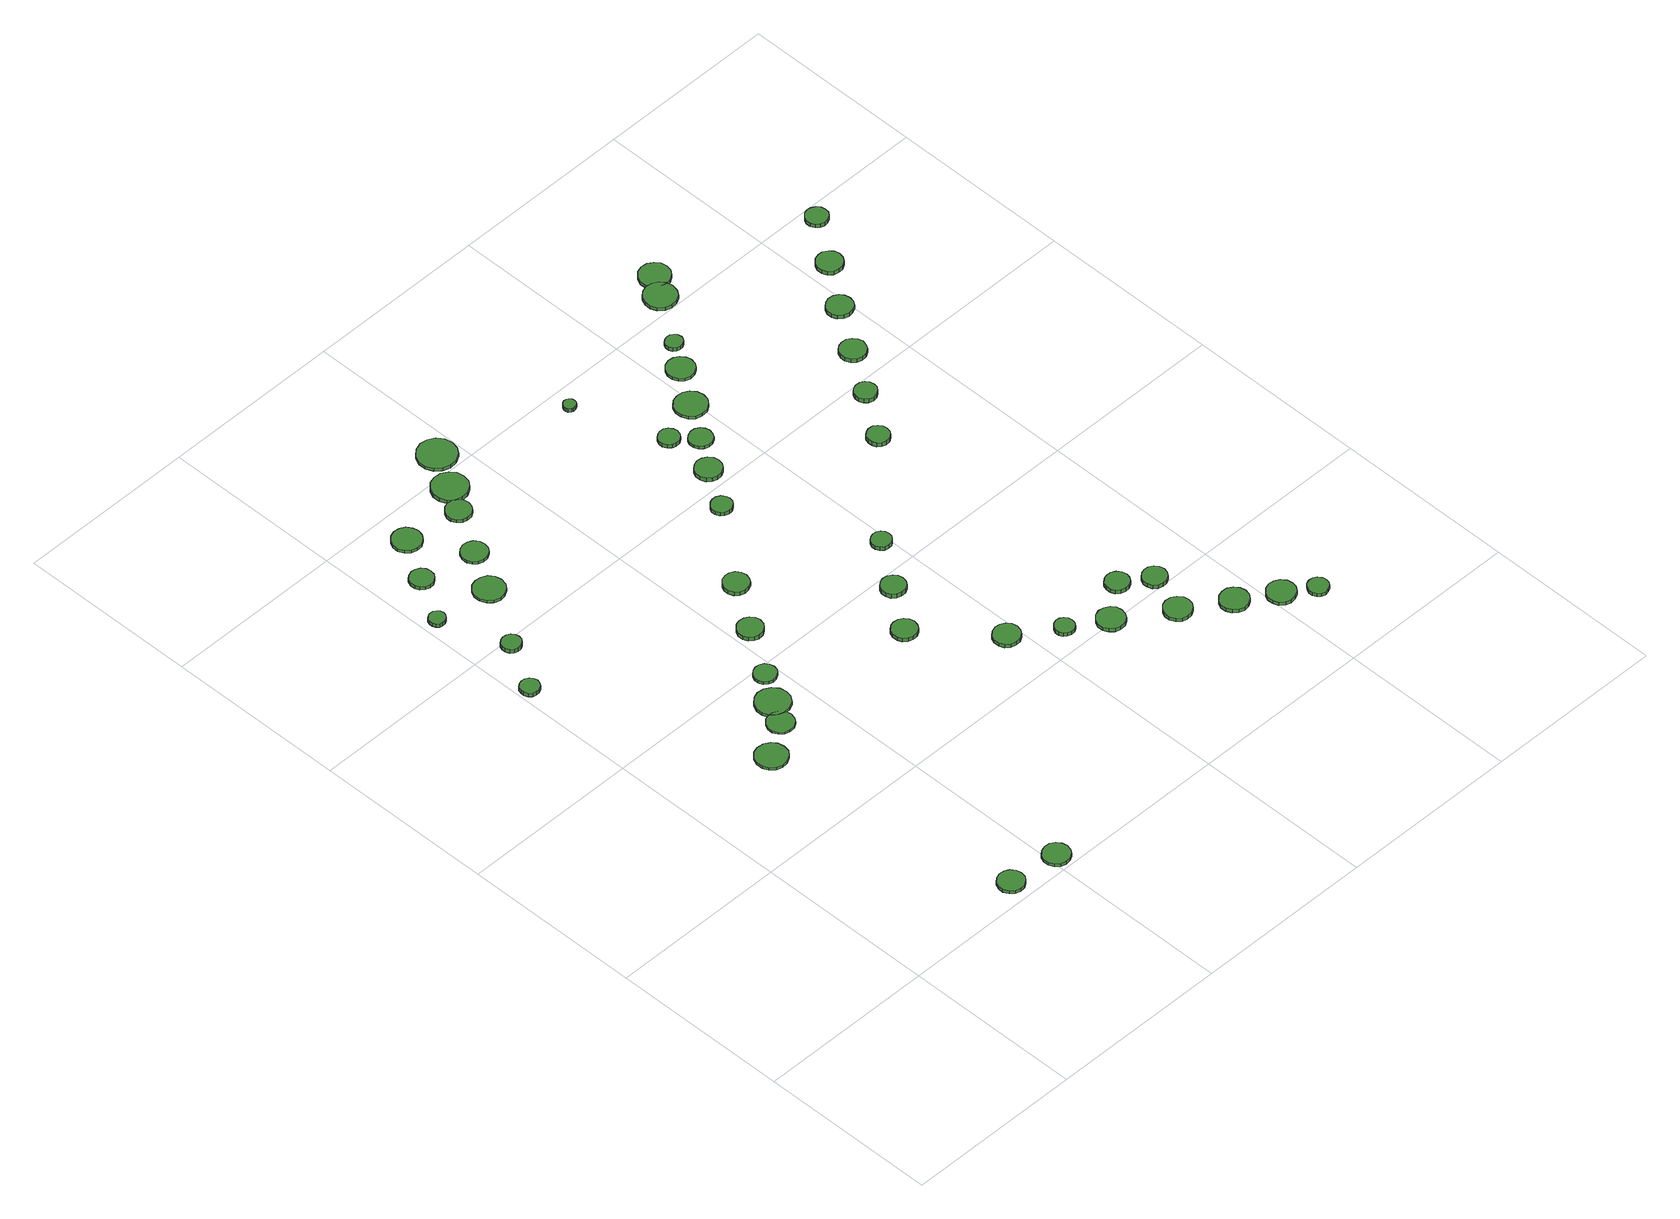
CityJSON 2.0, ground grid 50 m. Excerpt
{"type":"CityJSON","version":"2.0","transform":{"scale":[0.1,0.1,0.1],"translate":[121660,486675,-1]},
"CityObjects":{
"tree1":{"type":"SolitaryVegetationObject","attributes":{"function":"something"},"geometry":[{"type":"MultiSurface","lod":"1","boundaries":[[[0,1,2,3,4,5,6,7,8,9,10,11,12,13,14]],[[15,16,17,18,19,20,21,22,23,24,25,26,27,28,29]],[[0,29,28,1]],[[1,28,27,2]],[[2,27,26,3]],[[3,26,25,4]],[[4,25,24,5]],[[5,24,23,6]],[[6,23,22,7]],[[7,22,21,8]],[[8,21,20,9]],[[9,20,19,10]],[[10,19,18,11]],[[11,18,17,12]],[[12,17,16,13]],[[13,16,15,14]],[[14,15,29,0]]]}]},
"tree2":{"type":"SolitaryVegetationObject","attributes":{"function":"something"},"geometry":[{"type":"MultiSurface","lod":"1","boundaries":[[[30,31,32,33,34,35,36,37,38,39,40,41,42,43,44]],[[45,46,47,48,49,50,51,52,53,54,55,56,57,58,59]],[[30,59,58,31]],[[31,58,57,32]],[[32,57,56,33]],[[33,56,55,34]],[[34,55,54,35]],[[35,54,53,36]],[[36,53,52,37]],[[37,52,51,38]],[[38,51,50,39]],[[39,50,49,40]],[[40,49,48,41]],[[41,48,47,42]],[[42,47,46,43]],[[43,46,45,44]],[[44,45,59,30]]]}]},
"tree3":{"type":"SolitaryVegetationObject","attributes":{"function":"something"},"geometry":[{"type":"MultiSurface","lod":"1","boundaries":[[[60,61,62,63,64,65,66,67,68,69,70,71,72,73,74]],[[75,76,77,78,79,80,81,82,83,84,85,86,87,88,89]],[[60,89,88,61]],[[61,88,87,62]],[[62,87,86,63]],[[63,86,85,64]],[[64,85,84,65]],[[65,84,83,66]],[[66,83,82,67]],[[67,82,81,68]],[[68,81,80,69]],[[69,80,79,70]],[[70,79,78,71]],[[71,78,77,72]],[[72,77,76,73]],[[73,76,75,74]],[[74,75,89,60]]]}]},
"tree4":{"type":"SolitaryVegetationObject","attributes":{"function":"something"},"geometry":[{"type":"MultiSurface","lod":"1","boundaries":[[[90,91,92,93,94,95,96,97,98,99,100,101,102,103,104]],[[105,106,107,108,109,110,111,112,113,114,115,116,117,118,119]],[[90,119,118,91]],[[91,118,117,92]],[[92,117,116,93]],[[93,116,115,94]],[[94,115,114,95]],[[95,114,113,96]],[[96,113,112,97]],[[97,112,111,98]],[[98,111,110,99]],[[99,110,109,100]],[[100,109,108,101]],[[101,108,107,102]],[[102,107,106,103]],[[103,106,105,104]],[[104,105,119,90]]]}]},
"tree5":{"type":"SolitaryVegetationObject","attributes":{"function":"something"},"geometry":[{"type":"MultiSurface","lod":"1","boundaries":[[[120,121,122,123,124,125,126,127,128,129,130,131,132,133,134]],[[135,136,137,138,139,140,141,142,143,144,145,146,147,148,149]],[[120,149,148,121]],[[121,148,147,122]],[[122,147,146,123]],[[123,146,145,124]],[[124,145,144,125]],[[125,144,143,126]],[[126,143,142,127]],[[127,142,141,128]],[[128,141,140,129]],[[129,140,139,130]],[[130,139,138,131]],[[131,138,137,132]],[[132,137,136,133]],[[133,136,135,134]],[[134,135,149,120]]]}]},
"tree6":{"type":"SolitaryVegetationObject","attributes":{"function":"something"},"geometry":[{"type":"MultiSurface","lod":"1","boundaries":[[[150,151,152,153,154,155,156,157,158,159,160,161,162,163,164]],[[165,166,167,168,169,170,171,172,173,174,175,176,177,178,179]],[[150,179,178,151]],[[151,178,177,152]],[[152,177,176,153]],[[153,176,175,154]],[[154,175,174,155]],[[155,174,173,156]],[[156,173,172,157]],[[157,172,171,158]],[[158,171,170,159]],[[159,170,169,160]],[[160,169,168,161]],[[161,168,167,162]],[[162,167,166,163]],[[163,166,165,164]],[[164,165,179,150]]]}]},
"tree7":{"type":"SolitaryVegetationObject","attributes":{"function":"something"},"geometry":[{"type":"MultiSurface","lod":"1","boundaries":[[[180,181,182,183,184,185,186,187,188,189,190,191,192,193,194]],[[195,196,197,198,199,200,201,202,203,204,205,206,207,208,209]],[[180,209,208,181]],[[181,208,207,182]],[[182,207,206,183]],[[183,206,205,184]],[[184,205,204,185]],[[185,204,203,186]],[[186,203,202,187]],[[187,202,201,188]],[[188,201,200,189]],[[189,200,199,190]],[[190,199,198,191]],[[191,198,197,192]],[[192,197,196,193]],[[193,196,195,194]],[[194,195,209,180]]]}]},
"tree8":{"type":"SolitaryVegetationObject","attributes":{"function":"something"},"geometry":[{"type":"MultiSurface","lod":"1","boundaries":[[[210,211,212,213,214,215,216,217,218,219,220,221,222,223,224]],[[225,226,227,228,229,230,231,232,233,234,235,236,237,238,239]],[[210,239,238,211]],[[211,238,237,212]],[[212,237,236,213]],[[213,236,235,214]],[[214,235,234,215]],[[215,234,233,216]],[[216,233,232,217]],[[217,232,231,218]],[[218,231,230,219]],[[219,230,229,220]],[[220,229,228,221]],[[221,228,227,222]],[[222,227,226,223]],[[223,226,225,224]],[[224,225,239,210]]]}]},
"tree9":{"type":"SolitaryVegetationObject","attributes":{"function":"something"},"geometry":[{"type":"MultiSurface","lod":"1","boundaries":[[[240,241,242,243,244,245,246,247,248,249,250,251,252,253,254]],[[255,256,257,258,259,260,261,262,263,264,265,266,267,268,269]],[[240,269,268,241]],[[241,268,267,242]],[[242,267,266,243]],[[243,266,265,244]],[[244,265,264,245]],[[245,264,263,246]],[[246,263,262,247]],[[247,262,261,248]],[[248,261,260,249]],[[249,260,259,250]],[[250,259,258,251]],[[251,258,257,252]],[[252,257,256,253]],[[253,256,255,254]],[[254,255,269,240]]]}]},
"tree10":{"type":"SolitaryVegetationObject","attributes":{"function":"something"},"geometry":[{"type":"MultiSurface","lod":"1","boundaries":[[[270,271,272,273,274,275,276,277,278,279,280,281,282,283,284]],[[285,286,287,288,289,290,291,292,293,294,295,296,297,298,299]],[[270,299,298,271]],[[271,298,297,272]],[[272,297,296,273]],[[273,296,295,274]],[[274,295,294,275]],[[275,294,293,276]],[[276,293,292,277]],[[277,292,291,278]],[[278,291,290,279]],[[279,290,289,280]],[[280,289,288,281]],[[281,288,287,282]],[[282,287,286,283]],[[283,286,285,284]],[[284,285,299,270]]]}]},
"tree11":{"type":"SolitaryVegetationObject","attributes":{"function":"something"},"geometry":[{"type":"MultiSurface","lod":"1","boundaries":[[[300,301,302,303,304,305,306,307,308,309,310,311,312,313,314]],[[315,316,317,318,319,320,321,322,323,324,325,326,327,328,329]],[[300,329,328,301]],[[301,328,327,302]],[[302,327,326,303]],[[303,326,325,304]],[[304,325,324,305]],[[305,324,323,306]],[[306,323,322,307]],[[307,322,321,308]],[[308,321,320,309]],[[309,320,319,310]],[[310,319,318,311]],[[311,318,317,312]],[[312,317,316,313]],[[313,316,315,314]],[[314,315,329,300]]]}]},
"tree12":{"type":"SolitaryVegetationObject","attributes":{"function":"something"},"geometry":[{"type":"MultiSurface","lod":"1","boundaries":[[[330,331,332,333,334,335,336,337,338,339,340,341,342,343,344]],[[345,346,347,348,349,350,351,352,353,354,355,356,357,358,359]],[[330,359,358,331]],[[331,358,357,332]],[[332,357,356,333]],[[333,356,355,334]],[[334,355,354,335]],[[335,354,353,336]],[[336,353,352,337]],[[337,352,351,338]],[[338,351,350,339]],[[339,350,349,340]],[[340,349,348,341]],[[341,348,347,342]],[[342,347,346,343]],[[343,346,345,344]],[[344,345,359,330]]]}]},
"tree13":{"type":"SolitaryVegetationObject","attributes":{"function":"something"},"geometry":[{"type":"MultiSurface","lod":"1","boundaries":[[[360,361,362,363,364,365,366,367,368,369,370,371,372,373,374]],[[375,376,377,378,379,380,381,382,383,384,385,386,387,388,389]],[[360,389,388,361]],[[361,388,387,362]],[[362,387,386,363]],[[363,386,385,364]],[[364,385,384,365]],[[365,384,383,366]],[[366,383,382,367]],[[367,382,381,368]],[[368,381,380,369]],[[369,380,379,370]],[[370,379,378,371]],[[371,378,377,372]],[[372,377,376,373]],[[373,376,375,374]],[[374,375,389,360]]]}]},
"tree14":{"type":"SolitaryVegetationObject","attributes":{"function":"something"},"geometry":[{"type":"MultiSurface","lod":"1","boundaries":[[[390,391,392,393,394,395,396,397,398,399,400,401,402,403,404]],[[405,406,407,408,409,410,411,412,413,414,415,416,417,418,419]],[[390,419,418,391]],[[391,418,417,392]],[[392,417,416,393]],[[393,416,415,394]],[[394,415,414,395]],[[395,414,413,396]],[[396,413,412,397]],[[397,412,411,398]],[[398,411,410,399]],[[399,410,409,400]],[[400,409,408,401]],[[401,408,407,402]],[[402,407,406,403]],[[403,406,405,404]],[[404,405,419,390]]]}]},
"tree15":{"type":"SolitaryVegetationObject","attributes":{"function":"something"},"geometry":[{"type":"MultiSurface","lod":"1","boundaries":[[[420,421,422,423,424,425,426,427,428,429,430,431,432,433,434]],[[435,436,437,438,439,440,441,442,443,444,445,446,447,448,449]],[[420,449,448,421]],[[421,448,447,422]],[[422,447,446,423]],[[423,446,445,424]],[[424,445,444,425]],[[425,444,443,426]],[[426,443,442,427]],[[427,442,441,428]],[[428,441,440,429]],[[429,440,439,430]],[[430,439,438,431]],[[431,438,437,432]],[[432,437,436,433]],[[433,436,435,434]],[[434,435,449,420]]]}]},
"tree16":{"type":"SolitaryVegetationObject","attributes":{"function":"something"},"geometry":[{"type":"MultiSurface","lod":"1","boundaries":[[[450,451,452,453,454,455,456,457,458,459,460,461,462,463,464]],[[465,466,467,468,469,470,471,472,473,474,475,476,477,478,479]],[[450,479,478,451]],[[451,478,477,452]],[[452,477,476,453]],[[453,476,475,454]],[[454,475,474,455]],[[455,474,473,456]],[[456,473,472,457]],[[457,472,471,458]],[[458,471,470,459]],[[459,470,469,460]],[[460,469,468,461]],[[461,468,467,462]],[[462,467,466,463]],[[463,466,465,464]],[[464,465,479,450]]]}]},
"tree17":{"type":"SolitaryVegetationObject","attributes":{"function":"something"},"geometry":[{"type":"MultiSurface","lod":"1","boundaries":[[[480,481,482,483,484,485,486,487,488,489,490,491,492,493,494]],[[495,496,497,498,499,500,501,502,503,504,505,506,507,508,509]],[[480,509,508,481]],[[481,508,507,482]],[[482,507,506,483]],[[483,506,505,484]],[[484,505,504,485]],[[485,504,503,486]],[[486,503,502,487]],[[487,502,501,488]],[[488,501,500,489]],[[489,500,499,490]],[[490,499,498,491]],[[491,498,497,492]],[[492,497,496,493]],[[493,496,495,494]],[[494,495,509,480]]]}]},
"tree18":{"type":"SolitaryVegetationObject","attributes":{"function":"something"},"geometry":[{"type":"MultiSurface","lod":"1","boundaries":[[[510,511,512,513,514,515,516,517,518,519,520,521,522,523,524]],[[525,526,527,528,529,530,531,532,533,534,535,536,537,538,539]],[[510,539,538,511]],[[511,538,537,512]],[[512,537,536,513]],[[513,536,535,514]],[[514,535,534,515]],[[515,534,533,516]],[[516,533,532,517]],[[517,532,531,518]],[[518,531,530,519]],[[519,530,529,520]],[[520,529,528,521]],[[521,528,527,522]],[[522,527,526,523]],[[523,526,525,524]],[[524,525,539,510]]]}]},
"tree19":{"type":"SolitaryVegetationObject","attributes":{"function":"something"},"geometry":[{"type":"MultiSurface","lod":"1","boundaries":[[[540,541,542,543,544,545,546,547,548,549,550,551,552,553,554]],[[555,556,557,558,559,560,561,562,563,564,565,566,567,568,569]],[[540,569,568,541]],[[541,568,567,542]],[[542,567,566,543]],[[543,566,565,544]],[[544,565,564,545]],[[545,564,563,546]],[[546,563,562,547]],[[547,562,561,548]],[[548,561,560,549]],[[549,560,559,550]],[[550,559,558,551]],[[551,558,557,552]],[[552,557,556,553]],[[553,556,555,554]],[[554,555,569,540]]]}]},
"tree20":{"type":"SolitaryVegetationObject","attributes":{"function":"something"},"geometry":[{"type":"MultiSurface","lod":"1","boundaries":[[[570,571,572,573,574,575,576,577,578,579,580,581,582,583,584]],[[585,586,587,588,589,590,591,592,593,594,595,596,597,598,599]],[[570,599,598,571]],[[571,598,597,572]],[[572,597,596,573]],[[573,596,595,574]],[[574,595,594,575]],[[575,594,593,576]],[[576,593,592,577]],[[577,592,591,578]],[[578,591,590,579]],[[579,590,589,580]],[[580,589,588,581]],[[581,588,587,582]],[[582,587,586,583]],[[583,586,585,584]],[[584,585,599,570]]]}]},
"tree21":{"type":"SolitaryVegetationObject","attributes":{"function":"something"},"geometry":[{"type":"MultiSurface","lod":"1","boundaries":[[[600,601,602,603,604,605,606,607,608,609,610,611,612,613,614]],[[615,616,617,618,619,620,621,622,623,624,625,626,627,628,629]],[[600,629,628,601]],[[601,628,627,602]],[[602,627,626,603]],[[603,626,625,604]],[[604,625,624,605]],[[605,624,623,606]],[[606,623,622,607]],[[607,622,621,608]],[[608,621,620,609]],[[609,620,619,610]],[[610,619,618,611]],[[611,618,617,612]],[[612,617,616,613]],[[613,616,615,614]],[[614,615,629,600]]]}]},
"tree22":{"type":"SolitaryVegetationObject","attributes":{"function":"something"},"geometry":[{"type":"MultiSurface","lod":"1","boundaries":[[[630,631,632,633,634,635,636,637,638,639,640,641,642,643,644]],[[645,646,647,648,649,650,651,652,653,654,655,656,657,658,659]],[[630,659,658,631]],[[631,658,657,632]],[[632,657,656,633]],[[633,656,655,634]],[[634,655,654,635]],[[635,654,653,636]],[[636,653,652,637]],[[637,652,651,638]],[[638,651,650,639]],[[639,650,649,640]],[[640,649,648,641]],[[641,648,647,642]],[[642,647,646,643]],[[643,646,645,644]],[[644,645,659,630]]]}]},
"tree23":{"type":"SolitaryVegetationObject","attributes":{"function":"something"},"geometry":[{"type":"MultiSurface","lod":"1","boundaries":[[[660,661,662,663,664,665,666,667,668,669,670,671,672,673,674]],[[675,676,677,678,679,680,681,682,683,684,685,686,687,688,689]],[[660,689,688,661]],[[661,688,687,662]],[[662,687,686,663]],[[663,686,685,664]],[[664,685,684,665]],[[665,684,683,666]],[[666,683,682,667]],[[667,682,681,668]],[[668,681,680,669]],[[669,680,679,670]],[[670,679,678,671]],[[671,678,677,672]],[[672,677,676,673]],[[673,676,675,674]],[[674,675,689,660]]]}]},
"tree24":{"type":"SolitaryVegetationObject","attributes":{"function":"something"},"geometry":[{"type":"MultiSurface","lod":"1","boundaries":[[[690,691,692,693,694,695,696,697,698,699,700,701,702,703,704]],[[705,706,707,708,709,710,711,712,713,714,715,716,717,718,719]],[[690,719,718,691]],[[691,718,717,692]],[[692,717,716,693]],[[693,716,715,694]],[[694,715,714,695]],[[695,714,713,696]],[[696,713,712,697]],[[697,712,711,698]],[[698,711,710,699]],[[699,710,709,700]],[[700,709,708,701]],[[701,708,707,702]],[[702,707,706,703]],[[703,706,705,704]],[[704,705,719,690]]]}]},
"tree25":{"type":"SolitaryVegetationObject","attributes":{"function":"something"},"geometry":[{"type":"MultiSurface","lod":"1","boundaries":[[[720,721,722,723,724,725,726,727,728,729,730,731,732,733,734]],[[735,736,737,738,739,740,741,742,743,744,745,746,747,748,749]],[[720,749,748,721]],[[721,748,747,722]],[[722,747,746,723]],[[723,746,745,724]],[[724,745,744,725]],[[725,744,743,726]],[[726,743,742,727]],[[727,742,741,728]],[[728,741,740,729]],[[729,740,739,730]],[[730,739,738,731]],[[731,738,737,732]],[[732,737,736,733]],[[733,736,735,734]],[[734,735,749,720]]]}]},
"tree26":{"type":"SolitaryVegetationObject","attributes":{"function":"something"},"geometry":[{"type":"MultiSurface","lod":"1","boundaries":[[[750,751,752,753,754,755,756,757,758,759,760,761,762,763,764]],[[765,766,767,768,769,770,771,772,773,774,775,776,777,778,779]],[[750,779,778,751]],[[751,778,777,752]],[[752,777,776,753]],[[753,776,775,754]],[[754,775,774,755]],[[755,774,773,756]],[[756,773,772,757]],[[757,772,771,758]],[[758,771,770,759]],[[759,770,769,760]],[[760,769,768,761]],[[761,768,767,762]],[[762,767,766,763]],[[763,766,765,764]],[[764,765,779,750]]]}]},
"tree27":{"type":"SolitaryVegetationObject","attributes":{"function":"something"},"geometry":[{"type":"MultiSurface","lod":"1","boundaries":[[[780,781,782,783,784,785,786,787,788,789,790,791,792,793,794]],[[795,796,797,798,799,800,801,802,803,804,805,806,807,808,809]],[[780,809,808,781]],[[781,808,807,782]],[[782,807,806,783]],[[783,806,805,784]],[[784,805,804,785]],[[785,804,803,786]],[[786,803,802,787]],[[787,802,801,788]],[[788,801,800,789]],[[789,800,799,790]],[[790,799,798,791]],[[791,798,797,792]],[[792,797,796,793]],[[793,796,795,794]],[[794,795,809,780]]]}]},
"tree28":{"type":"SolitaryVegetationObject","attributes":{"function":"something"},"geometry":[{"type":"MultiSurface","lod":"1","boundaries":[[[810,811,812,813,814,815,816,817,818,819,820,821,822,823,824]],[[825,826,827,828,829,830,831,832,833,834,835,836,837,838,839]],[[810,839,838,811]],[[811,838,837,812]],[[812,837,836,813]],[[813,836,835,814]],[[814,835,834,815]],[[815,834,833,816]],[[816,833,832,817]],[[817,832,831,818]],[[818,831,830,819]],[[819,830,829,820]],[[820,829,828,821]],[[821,828,827,822]],[[822,827,826,823]],[[823,826,825,824]],[[824,825,839,810]]]}]},
"tree29":{"type":"SolitaryVegetationObject","attributes":{"function":"something"},"geometry":[{"type":"MultiSurface","lod":"1","boundaries":[[[840,841,842,843,844,845,846,847,848,849,850,851,852,853,854]],[[855,856,857,858,859,860,861,862,863,864,865,866,867,868,869]],[[840,869,868,841]],[[841,868,867,842]],[[842,867,866,843]],[[843,866,865,844]],[[844,865,864,845]],[[845,864,863,846]],[[846,863,862,847]],[[847,862,861,848]],[[848,861,860,849]],[[849,860,859,850]],[[850,859,858,851]],[[851,858,857,852]],[[852,857,856,853]],[[853,856,855,854]],[[854,855,869,840]]]}]},
"tree30":{"type":"SolitaryVegetationObject","attributes":{"function":"something"},"geometry":[{"type":"MultiSurface","lod":"1","boundaries":[[[870,871,872,873,874,875,876,877,878,879,880,881,882,883,884]],[[885,886,887,888,889,890,891,892,893,894,895,896,897,898,899]],[[870,899,898,871]],[[871,898,897,872]],[[872,897,896,873]],[[873,896,895,874]],[[874,895,894,875]],[[875,894,893,876]],[[876,893,892,877]],[[877,892,891,878]],[[878,891,890,879]],[[879,890,889,880]],[[880,889,888,881]],[[881,888,887,882]],[[882,887,886,883]],[[883,886,885,884]],[[884,885,899,870]]]}]},
"tree31":{"type":"SolitaryVegetationObject","attributes":{"function":"something"},"geometry":[{"type":"MultiSurface","lod":"1","boundaries":[[[900,901,902,903,904,905,906,907,908,909,910,911,912,913,914]],[[915,916,917,918,919,920,921,922,923,924,925,926,927,928,929]],[[900,929,928,901]],[[901,928,927,902]],[[902,927,926,903]],[[903,926,925,904]],[[904,925,924,905]],[[905,924,923,906]],[[906,923,922,907]],[[907,922,921,908]],[[908,921,920,909]],[[909,920,919,910]],[[910,919,918,911]],[[911,918,917,912]],[[912,917,916,913]],[[913,916,915,914]],[[914,915,929,900]]]}]},
"tree32":{"type":"SolitaryVegetationObject","attributes":{"function":"something"},"geometry":[{"type":"MultiSurface","lod":"1","boundaries":[[[930,931,932,933,934,935,936,937,938,939,940,941,942,943,944]],[[945,946,947,948,949,950,951,952,953,954,955,956,957,958,959]],[[930,959,958,931]],[[931,958,957,932]],[[932,957,956,933]],[[933,956,955,934]],[[934,955,954,935]],[[935,954,953,936]],[[936,953,952,937]],[[937,952,951,938]],[[938,951,950,939]],[[939,950,949,940]],[[940,949,948,941]],[[941,948,947,942]],[[942,947,946,943]],[[943,946,945,944]],[[944,945,959,930]]]}]},
"tree33":{"type":"SolitaryVegetationObject","attributes":{"function":"something"},"geometry":[{"type":"MultiSurface","lod":"1","boundaries":[[[960,961,962,963,964,965,966,967,968,969,970,971,972,973,974]],[[975,976,977,978,979,980,981,982,983,984,985,986,987,988,989]],[[960,989,988,961]],[[961,988,987,962]],[[962,987,986,963]],[[963,986,985,964]],[[964,985,984,965]],[[965,984,983,966]],[[966,983,982,967]],[[967,982,981,968]],[[968,981,980,969]],[[969,980,979,970]],[[970,979,978,971]],[[971,978,977,972]],[[972,977,976,973]],[[973,976,975,974]],[[974,975,989,960]]]}]},
"tree34":{"type":"SolitaryVegetationObject","attributes":{"function":"something"},"geometry":[{"type":"MultiSurface","lod":"1","boundaries":[[[990,991,992,993,994,995,996,997,998,999,1000,1001,1002,1003,1004]],[[1005,1006,1007,1008,1009,1010,1011,1012,1013,1014,1015,1016,1017,1018,1019]],[[990,1019,1018,991]],[[991,1018,1017,992]],[[992,1017,1016,993]],[[993,1016,1015,994]],[[994,1015,1014,995]],[[995,1014,1013,996]],[[996,1013,1012,997]],[[997,1012,1011,998]],[[998,1011,1010,999]],[[999,1010,1009,1000]],[[1000,1009,1008,1001]],[[1001,1008,1007,1002]],[[1002,1007,1006,1003]],[[1003,1006,1005,1004]],[[1004,1005,1019,990]]]}]},
"tree35":{"type":"SolitaryVegetationObject","attributes":{"function":"something"},"geometry":[{"type":"MultiSurface","lod":"1","boundaries":[[[1020,1021,1022,1023,1024,1025,1026,1027,1028,1029,1030,1031,1032,1033,1034]],[[1035,1036,1037,1038,1039,1040,1041,1042,1043,1044,1045,1046,1047,1048,1049]],[[1020,1049,1048,1021]],[[1021,1048,1047,1022]],[[1022,1047,1046,1023]],[[1023,1046,1045,1024]],[[1024,1045,1044,1025]],[[1025,1044,1043,1026]],[[1026,1043,1042,1027]],[[1027,1042,1041,1028]],[[1028,1041,1040,1029]],[[1029,1040,1039,1030]],[[1030,1039,1038,1031]],[[1031,1038,1037,1032]],[[1032,1037,1036,1033]],[[1033,1036,1035,1034]],[[1034,1035,1049,1020]]]}]},
"tree36":{"type":"SolitaryVegetationObject","attributes":{"function":"something"},"geometry":[{"type":"MultiSurface","lod":"1","boundaries":[[[1050,1051,1052,1053,1054,1055,1056,1057,1058,1059,1060,1061,1062,1063,1064]],[[1065,1066,1067,1068,1069,1070,1071,1072,1073,1074,1075,1076,1077,1078,1079]],[[1050,1079,1078,1051]],[[1051,1078,1077,1052]],[[1052,1077,1076,1053]],[[1053,1076,1075,1054]],[[1054,1075,1074,1055]],[[1055,1074,1073,1056]],[[1056,1073,1072,1057]],[[1057,1072,1071,1058]],[[1058,1071,1070,1059]],[[1059,1070,1069,1060]],[[1060,1069,1068,1061]],[[1061,1068,1067,1062]],[[1062,1067,1066,1063]],[[1063,1066,1065,1064]],[[1064,1065,1079,1050]]]}]},
"tree37":{"type":"SolitaryVegetationObject","attributes":{"function":"something"},"geometry":[{"type":"MultiSurface","lod":"1","boundaries":[[[1080,1081,1082,1083,1084,1085,1086,1087,1088,1089,1090,1091,1092,1093,1094]],[[1095,1096,1097,1098,1099,1100,1101,1102,1103,1104,1105,1106,1107,1108,1109]],[[1080,1109,1108,1081]],[[1081,1108,1107,1082]],[[1082,1107,1106,1083]],[[1083,1106,1105,1084]],[[1084,1105,1104,1085]],[[1085,1104,1103,1086]],[[1086,1103,1102,1087]],[[1087,1102,1101,1088]],[[1088,1101,1100,1089]],[[1089,1100,1099,1090]],[[1090,1099,1098,1091]],[[1091,1098,1097,1092]],[[1092,1097,1096,1093]],[[1093,1096,1095,1094]],[[1094,1095,1109,1080]]]}]},
"tree38":{"type":"SolitaryVegetationObject","attributes":{"function":"something"},"geometry":[{"type":"MultiSurface","lod":"1","boundaries":[[[1110,1111,1112,1113,1114,1115,1116,1117,1118,1119,1120,1121,1122,1123,1124]],[[1125,1126,1127,1128,1129,1130,1131,1132,1133,1134,1135,1136,1137,1138,1139]],[[1110,1139,1138,1111]],[[1111,1138,1137,1112]],[[1112,1137,1136,1113]],[[1113,1136,1135,1114]],[[1114,1135,1134,1115]],[[1115,1134,1133,1116]],[[1116,1133,1132,1117]],[[1117,1132,1131,1118]],[[1118,1131,1130,1119]],[[1119,1130,1129,1120]],[[1120,1129,1128,1121]],[[1121,1128,1127,1122]],[[1122,1127,1126,1123]],[[1123,1126,1125,1124]],[[1124,1125,1139,1110]]]}]},
"tree39":{"type":"SolitaryVegetationObject","attributes":{"function":"something"},"geometry":[{"type":"MultiSurface","lod":"1","boundaries":[[[1140,1141,1142,1143,1144,1145,1146,1147,1148,1149,1150,1151,1152,1153,1154]],[[1155,1156,1157,1158,1159,1160,1161,1162,1163,1164,1165,1166,1167,1168,1169]],[[1140,1169,1168,1141]],[[1141,1168,1167,1142]],[[1142,1167,1166,1143]],[[1143,1166,1165,1144]],[[1144,1165,1164,1145]],[[1145,1164,1163,1146]],[[1146,1163,1162,1147]],[[1147,1162,1161,1148]],[[1148,1161,1160,1149]],[[1149,1160,1159,1150]],[[1150,1159,1158,1151]],[[1151,1158,1157,1152]],[[1152,1157,1156,1153]],[[1153,1156,1155,1154]],[[1154,1155,1169,1140]]]}]},
"tree40":{"type":"SolitaryVegetationObject","attributes":{"function":"something"},"geometry":[{"type":"MultiSurface","lod":"1","boundaries":[[[1170,1171,1172,1173,1174,1175,1176,1177,1178,1179,1180,1181,1182,1183,1184]],[[1185,1186,1187,1188,1189,1190,1191,1192,1193,1194,1195,1196,1197,1198,1199]],[[1170,1199,1198,1171]],[[1171,1198,1197,1172]],[[1172,1197,1196,1173]],[[1173,1196,1195,1174]],[[1174,1195,1194,1175]],[[1175,1194,1193,1176]],[[1176,1193,1192,1177]],[[1177,1192,1191,1178]],[[1178,1191,1190,1179]],[[1179,1190,1189,1180]],[[1180,1189,1188,1181]],[[1181,1188,1187,1182]],[[1182,1187,1186,1183]],[[1183,1186,1185,1184]],[[1184,1185,1199,1170]]]}]},
"tree41":{"type":"SolitaryVegetationObject","attributes":{"function":"something"},"geometry":[{"type":"MultiSurface","lod":"1","boundaries":[[[1200,1201,1202,1203,1204,1205,1206,1207,1208,1209,1210,1211,1212,1213,1214]],[[1215,1216,1217,1218,1219,1220,1221,1222,1223,1224,1225,1226,1227,1228,1229]],[[1200,1229,1228,1201]],[[1201,1228,1227,1202]],[[1202,1227,1226,1203]],[[1203,1226,1225,1204]],[[1204,1225,1224,1205]],[[1205,1224,1223,1206]],[[1206,1223,1222,1207]],[[1207,1222,1221,1208]],[[1208,1221,1220,1209]],[[1209,1220,1219,1210]],[[1210,1219,1218,1211]],[[1211,1218,1217,1212]],[[1212,1217,1216,1213]],[[1213,1216,1215,1214]],[[1214,1215,1229,1200]]]}]},
"tree42":{"type":"SolitaryVegetationObject","attributes":{"function":"something"},"geometry":[{"type":"MultiSurface","lod":"1","boundaries":[[[1230,1231,1232,1233,1234,1235,1236,1237,1238,1239,1240,1241,1242,1243,1244]],[[1245,1246,1247,1248,1249,1250,1251,1252,1253,1254,1255,1256,1257,1258,1259]],[[1230,1259,1258,1231]],[[1231,1258,1257,1232]],[[1232,1257,1256,1233]],[[1233,1256,1255,1234]],[[1234,1255,1254,1235]],[[1235,1254,1253,1236]],[[1236,1253,1252,1237]],[[1237,1252,1251,1238]],[[1238,1251,1250,1239]],[[1239,1250,1249,1240]],[[1240,1249,1248,1241]],[[1241,1248,1247,1242]],[[1242,1247,1246,1243]],[[1243,1246,1245,1244]],[[1244,1245,1259,1230]]]}]},
"tree43":{"type":"SolitaryVegetationObject","attributes":{"function":"something"},"geometry":[{"type":"MultiSurface","lod":"1","boundaries":[[[1260,1261,1262,1263,1264,1265,1266,1267,1268,1269,1270,1271,1272,1273,1274]],[[1275,1276,1277,1278,1279,1280,1281,1282,1283,1284,1285,1286,1287,1288,1289]],[[1260,1289,1288,1261]],[[1261,1288,1287,1262]],[[1262,1287,1286,1263]],[[1263,1286,1285,1264]],[[1264,1285,1284,1265]],[[1265,1284,1283,1266]],[[1266,1283,1282,1267]],[[1267,1282,1281,1268]],[[1268,1281,1280,1269]],[[1269,1280,1279,1270]],[[1270,1279,1278,1271]],[[1271,1278,1277,1272]],[[1272,1277,1276,1273]],[[1273,1276,1275,1274]],[[1274,1275,1289,1260]]]}]},
"tree44":{"type":"SolitaryVegetationObject","attributes":{"function":"something"},"geometry":[{"type":"MultiSurface","lod":"1","boundaries":[[[1290,1291,1292,1293,1294,1295,1296,1297,1298,1299,1300,1301,1302,1303,1304]],[[1305,1306,1307,1308,1309,1310,1311,1312,1313,1314,1315,1316,1317,1318,1319]],[[1290,1319,1318,1291]],[[1291,1318,1317,1292]],[[1292,1317,1316,1293]],[[1293,1316,1315,1294]],[[1294,1315,1314,1295]],[[1295,1314,1313,1296]],[[1296,1313,1312,1297]],[[1297,1312,1311,1298]],[[1298,1311,1310,1299]],[[1299,1310,1309,1300]],[[1300,1309,1308,1301]],[[1301,1308,1307,1302]],[[1302,1307,1306,1303]],[[1303,1306,1305,1304]],[[1304,1305,1319,1290]]]}]},
"tree45":{"type":"SolitaryVegetationObject","attributes":{"function":"something"},"geometry":[{"type":"MultiSurface","lod":"1","boundaries":[[[1320,1321,1322,1323,1324,1325,1326,1327,1328,1329,1330,1331,1332,1333,1334]],[[1335,1336,1337,1338,1339,1340,1341,1342,1343,1344,1345,1346,1347,1348,1349]],[[1320,1349,1348,1321]],[[1321,1348,1347,1322]],[[1322,1347,1346,1323]],[[1323,1346,1345,1324]],[[1324,1345,1344,1325]],[[1325,1344,1343,1326]],[[1326,1343,1342,1327]],[[1327,1342,1341,1328]],[[1328,1341,1340,1329]],[[1329,1340,1339,1330]],[[1330,1339,1338,1331]],[[1331,1338,1337,1332]],[[1332,1337,1336,1333]],[[1333,1336,1335,1334]],[[1334,1335,1349,1320]]]}]},
"tree46":{"type":"SolitaryVegetationObject","attributes":{"function":"something"},"geometry":[{"type":"MultiSurface","lod":"1","boundaries":[[[1350,1351,1352,1353,1354,1355,1356,1357,1358,1359,1360,1361,1362,1363,1364]],[[1365,1366,1367,1368,1369,1370,1371,1372,1373,1374,1375,1376,1377,1378,1379]],[[1350,1379,1378,1351]],[[1351,1378,1377,1352]],[[1352,1377,1376,1353]],[[1353,1376,1375,1354]],[[1354,1375,1374,1355]],[[1355,1374,1373,1356]],[[1356,1373,1372,1357]],[[1357,1372,1371,1358]],[[1358,1371,1370,1359]],[[1359,1370,1369,1360]],[[1360,1369,1368,1361]],[[1361,1368,1367,1362]],[[1362,1367,1366,1363]],[[1363,1366,1365,1364]],[[1364,1365,1379,1350]]]}]}
},
"vertices":[
[415,59,17],[412,73,17],[403,86,17],[390,93,17],[375,95,17],[361,90,17],[350,80,17],[343,66,17],[343,51,17],[350,37,17],[361,27,17],[375,23,17],[390,24,17],[403,32,17],[412,44,17],[412,44,8],[403,32,8],[390,24,8],[375,23,8],[361,27,8],[350,37,8],[343,51,8],[343,66,8],[350,80,8],[361,90,8],[375,95,8],[390,93,8],[403,86,8],[412,73,8],[415,59,8],
[58,1344,23],[55,1355,23],[49,1364,23],[39,1369,23],[29,1370,23],[18,1367,23],[10,1360,23],[6,1349,23],[6,1339,23],[10,1329,23],[18,1321,23],[29,1318,23],[39,1319,23],[49,1324,23],[55,1333,23],[55,1333,11],[49,1324,11],[39,1319,11],[29,1318,11],[18,1321,11],[10,1329,11],[6,1339,11],[6,1349,11],[10,1360,11],[18,1367,11],[29,1370,11],[39,1369,11],[49,1364,11],[55,1355,11],[58,1344,11],
[319,767,17],[316,785,17],[305,799,17],[289,808,17],[271,810,17],[254,805,17],[241,793,17],[234,776,17],[234,758,17],[241,742,17],[254,730,17],[271,724,17],[289,726,17],[305,735,17],[316,749,17],[316,749,9],[305,735,9],[289,726,9],[271,724,9],[254,730,9],[241,742,9],[234,758,9],[234,776,9],[241,793,9],[254,805,9],[271,810,9],[289,808,9],[305,799,9],[316,785,9],[319,767,9],
[558,44,17],[555,59,17],[546,72,17],[533,80,17],[517,81,17],[503,76,17],[491,66,17],[485,52,17],[485,37,17],[491,23,17],[503,12,17],[517,8,17],[533,9,17],[546,17,17],[555,29,17],[555,29,8],[546,17,8],[533,9,8],[517,8,8],[503,12,8],[491,23,8],[485,37,8],[485,52,8],[491,66,8],[503,76,8],[517,81,8],[533,80,8],[546,72,8],[555,59,8],[558,44,8],
[65,1668,19],[63,1677,19],[57,1684,19],[49,1689,19],[40,1690,19],[31,1687,19],[24,1681,19],[21,1672,19],[21,1663,19],[24,1655,19],[31,1648,19],[40,1646,19],[49,1647,19],[57,1651,19],[63,1659,19],[63,1659,7],[57,1651,7],[49,1647,7],[40,1646,7],[31,1648,7],[24,1655,7],[21,1663,7],[21,1672,7],[24,1681,7],[31,1687,7],[40,1690,7],[49,1689,7],[57,1684,7],[63,1677,7],[65,1668,7],
[131,1478,25],[129,1489,25],[122,1498,25],[113,1503,25],[102,1504,25],[91,1501,25],[83,1494,25],[79,1484,25],[79,1473,25],[83,1463,25],[91,1455,25],[102,1452,25],[113,1453,25],[122,1459,25],[129,1467,25],[129,1467,12],[122,1459,12],[113,1453,12],[102,1452,12],[91,1455,12],[83,1463,12],[79,1473,12],[79,1484,12],[83,1494,12],[91,1501,12],[102,1504,12],[113,1503,12],[122,1498,12],[129,1489,12],[131,1478,12],
[410,832,15],[407,847,15],[398,859,15],[384,867,15],[369,868,15],[355,864,15],[344,854,15],[337,840,15],[337,824,15],[344,811,15],[355,800,15],[369,796,15],[384,797,15],[398,805,15],[407,817,15],[407,817,9],[398,805,9],[384,797,9],[369,796,9],[355,800,9],[344,811,9],[337,824,9],[337,840,9],[344,854,9],[355,864,9],[369,868,9],[384,867,9],[398,859,9],[407,847,9],[410,832,9],
[145,1790,17],[143,1803,17],[135,1814,17],[123,1820,17],[110,1822,17],[97,1817,17],[87,1809,17],[82,1796,17],[82,1783,17],[87,1771,17],[97,1762,17],[110,1758,17],[123,1759,17],[135,1766,17],[143,1777,17],[143,1777,7],[135,1766,7],[123,1759,7],[110,1758,7],[97,1762,7],[87,1771,7],[82,1783,7],[82,1796,7],[87,1809,7],[97,1817,7],[110,1822,7],[123,1820,7],[135,1814,7],[143,1803,7],[145,1790,7],
[456,893,16],[452,912,16],[440,928,16],[423,938,16],[404,940,16],[386,934,16],[371,921,16],[363,903,16],[363,883,16],[371,866,16],[386,853,16],[404,847,16],[423,849,16],[440,858,16],[452,874,16],[452,874,8],[440,858,8],[423,849,8],[404,847,8],[386,853,8],[371,866,8],[363,883,8],[363,903,8],[371,921,8],[386,934,8],[404,940,8],[423,938,8],[440,928,8],[452,912,8],[456,893,8],
[245,1649,16],[241,1666,16],[231,1681,16],[215,1689,16],[198,1691,16],[181,1686,16],[168,1674,16],[161,1658,16],[161,1640,16],[168,1624,16],[181,1612,16],[198,1606,16],[215,1608,16],[231,1617,16],[241,1631,16],[241,1631,8],[231,1617,8],[215,1608,8],[198,1606,8],[181,1612,8],[168,1624,8],[161,1640,8],[161,1658,8],[168,1674,8],[181,1686,8],[198,1691,8],[215,1689,8],[231,1681,8],[241,1666,8],[245,1649,8],
[222,1907,16],[218,1923,16],[209,1937,16],[194,1945,16],[178,1947,16],[162,1941,16],[150,1930,16],[143,1915,16],[143,1899,16],[150,1884,16],[162,1873,16],[178,1868,16],[194,1869,16],[209,1878,16],[218,1891,16],[218,1891,7],[209,1878,7],[194,1869,7],[178,1868,7],[162,1873,7],[150,1884,7],[143,1899,7],[143,1915,7],[150,1930,7],[162,1941,7],[178,1947,7],[194,1945,7],[209,1937,7],[218,1923,7],[222,1907,7],
[495,973,17],[492,985,17],[485,996,17],[473,1002,17],[461,1003,17],[449,999,17],[439,991,17],[434,979,17],[434,966,17],[439,955,17],[449,946,17],[461,942,17],[473,944,17],[485,950,17],[492,960,17],[492,960,8],[485,950,8],[473,944,8],[461,942,8],[449,946,8],[439,955,8],[434,966,8],[434,979,8],[439,991,8],[449,999,8],[461,1003,8],[473,1002,8],[485,996,8],[492,985,8],[495,973,8],
[303,1762,15],[300,1777,15],[291,1789,15],[278,1796,15],[263,1798,15],[249,1793,15],[238,1783,15],[232,1769,15],[232,1754,15],[238,1741,15],[249,1731,15],[263,1726,15],[278,1728,15],[291,1735,15],[300,1747,15],[300,1747,7],[291,1735,7],[278,1728,7],[263,1726,7],[249,1731,7],[238,1741,7],[232,1754,7],[232,1769,7],[238,1783,7],[249,1793,7],[263,1798,7],[278,1796,7],[291,1789,7],[300,1777,7],[303,1762,7],
[581,1104,21],[578,1118,21],[569,1129,21],[557,1136,21],[542,1138,21],[529,1134,21],[518,1124,21],[512,1111,21],[512,1096,21],[518,1083,21],[529,1074,21],[542,1069,21],[557,1071,21],[569,1078,21],[578,1089,21],[578,1089,8],[569,1078,8],[557,1071,8],[542,1069,8],[529,1074,8],[518,1083,8],[512,1096,8],[512,1111,8],[518,1124,8],[529,1134,8],[542,1138,8],[557,1136,8],[569,1129,8],[578,1118,8],[581,1104,8],
[375,1887,16],[372,1901,16],[363,1913,16],[351,1920,16],[336,1922,16],[323,1917,16],[312,1907,16],[306,1894,16],[306,1880,16],[312,1867,16],[323,1857,16],[336,1853,16],[351,1854,16],[363,1861,16],[372,1873,16],[372,1873,6],[363,1861,6],[351,1854,6],[336,1853,6],[323,1857,6],[312,1867,6],[306,1880,6],[306,1894,6],[312,1907,6],[323,1917,6],[336,1922,6],[351,1920,6],[363,1913,6],[372,1901,6],[375,1887,6],
[430,1957,17],[426,1977,17],[414,1993,17],[396,2003,17],[376,2005,17],[357,1999,17],[342,1985,17],[334,1967,17],[334,1947,17],[342,1929,17],[357,1915,17],[376,1909,17],[396,1911,17],[414,1921,17],[426,1937,17],[426,1937,6],[414,1921,6],[396,1911,6],[376,1909,6],[357,1915,6],[342,1929,6],[334,1947,6],[334,1967,6],[342,1985,6],[357,1999,6],[376,2005,6],[396,2003,6],[414,1993,6],[426,1977,6],[430,1957,6],
[661,1230,28],[658,1244,28],[650,1256,28],[637,1263,28],[623,1264,28],[609,1260,28],[599,1250,28],[593,1237,28],[593,1223,28],[599,1209,28],[609,1200,28],[623,1195,28],[637,1197,28],[650,1204,28],[658,1216,28],[658,1216,15],[650,1204,15],[637,1197,15],[623,1195,15],[609,1200,15],[599,1209,15],[593,1223,15],[593,1237,15],[599,1250,15],[609,1260,15],[623,1264,15],[637,1263,15],[650,1256,15],[658,1244,15],[661,1230,15],
[839,836,19],[836,850,19],[828,861,19],[816,868,19],[801,870,19],[788,866,19],[777,856,19],[772,843,19],[772,829,19],[777,816,19],[788,806,19],[801,802,19],[816,803,19],[828,810,19],[836,822,19],[836,822,7],[828,810,7],[816,803,7],[801,802,7],[788,806,7],[777,816,7],[772,829,7],[772,843,7],[777,856,7],[788,866,7],[801,870,7],[816,868,7],[828,861,7],[836,850,7],[839,836,7],
[492,2058,15],[488,2079,15],[475,2097,15],[456,2107,15],[435,2110,15],[414,2103,15],[398,2089,15],[389,2069,15],[389,2047,15],[398,2027,15],[414,2013,15],[435,2006,15],[456,2008,15],[475,2019,15],[488,2037,15],[488,2037,6],[475,2019,6],[456,2008,6],[435,2006,6],[414,2013,6],[398,2027,6],[389,2047,6],[389,2069,6],[398,2089,6],[414,2103,6],[435,2110,6],[456,2107,6],[475,2097,6],[488,2079,6],[492,2058,6],
[1001,647,19],[998,662,19],[989,674,19],[976,681,19],[961,683,19],[946,678,19],[935,668,19],[929,654,19],[929,639,19],[935,625,19],[946,615,19],[961,611,19],[976,612,19],[989,620,19],[998,632,19],[998,632,8],[989,620,8],[976,612,8],[961,611,8],[946,615,8],[935,625,8],[929,639,8],[929,654,8],[935,668,8],[946,678,8],[961,683,8],[976,681,8],[989,674,8],[998,662,8],[1001,647,8],
[924,958,20],[921,971,20],[913,982,20],[901,989,20],[887,991,20],[874,986,20],[863,977,20],[858,965,20],[858,951,20],[863,938,20],[874,929,20],[887,925,20],[901,926,20],[913,933,20],[921,944,20],[921,944,7],[913,933,7],[901,926,7],[887,925,7],[874,929,7],[863,938,7],[858,951,7],[858,965,7],[863,977,7],[874,986,7],[887,991,7],[901,989,7],[913,982,7],[921,971,7],[924,958,7],
[816,1437,30],[814,1448,30],[807,1458,30],[797,1464,30],[785,1465,30],[774,1461,30],[765,1453,30],[760,1443,30],[760,1431,30],[765,1420,30],[774,1412,30],[785,1409,30],[797,1410,30],[807,1416,30],[814,1425,30],[814,1425,18],[807,1416,18],[797,1410,18],[785,1409,18],[774,1412,18],[765,1420,18],[760,1431,18],[760,1443,18],[765,1453,18],[774,1461,18],[785,1465,18],[797,1464,18],[807,1458,18],[814,1448,18],[816,1437,18],
[1109,567,19],[1107,578,19],[1100,587,19],[1091,593,19],[1080,594,19],[1069,590,19],[1061,583,19],[1056,573,19],[1056,561,19],[1061,551,19],[1069,544,19],[1080,540,19],[1091,541,19],[1100,547,19],[1107,556,19],[1107,556,8],[1100,547,8],[1091,541,8],[1080,540,8],[1069,544,8],[1061,551,8],[1056,561,8],[1056,573,8],[1061,583,8],[1069,590,8],[1080,594,8],[1091,593,8],[1100,587,8],[1107,578,8],[1109,567,8],
[1005,1084,23],[1003,1095,23],[996,1104,23],[987,1110,23],[976,1111,23],[965,1107,23],[956,1100,23],[952,1090,23],[952,1078,23],[956,1068,23],[965,1060,23],[976,1057,23],[987,1058,23],[996,1064,23],[1003,1073,23],[1003,1073,11],[996,1064,11],[987,1058,11],[976,1057,11],[965,1060,11],[956,1068,11],[952,1078,11],[952,1090,11],[956,1100,11],[965,1107,11],[976,1111,11],[987,1110,11],[996,1104,11],[1003,1095,11],[1005,1084,11],
[896,1552,21],[893,1567,21],[884,1579,21],[871,1586,21],[856,1588,21],[842,1583,21],[831,1573,21],[825,1560,21],[825,1545,21],[831,1531,21],[842,1521,21],[856,1516,21],[871,1518,21],[884,1525,21],[893,1537,21],[893,1537,8],[884,1525,8],[871,1518,8],[856,1516,8],[842,1521,8],[831,1531,8],[825,1545,8],[825,1560,8],[831,1573,8],[842,1583,8],[856,1588,8],[871,1586,8],[884,1579,8],[893,1567,8],[896,1552,8],
[1217,505,19],[1214,521,19],[1205,533,19],[1191,541,19],[1175,543,19],[1160,538,19],[1149,527,19],[1142,513,19],[1142,497,19],[1149,483,19],[1160,472,19],[1175,467,19],[1191,469,19],[1205,477,19],[1214,490,19],[1214,490,8],[1205,477,8],[1191,469,8],[1175,467,8],[1160,472,8],[1149,483,8],[1142,497,8],[1142,513,8],[1149,527,8],[1160,538,8],[1175,543,8],[1191,541,8],[1205,533,8],[1214,521,8],[1217,505,8],
[796,1942,21],[795,1949,21],[790,1955,21],[784,1958,21],[777,1959,21],[771,1957,21],[765,1952,21],[763,1946,21],[763,1939,21],[765,1932,21],[771,1927,21],[777,1925,21],[784,1926,21],[790,1929,21],[795,1935,21],[795,1935,9],[790,1929,9],[784,1926,9],[777,1925,9],[771,1927,9],[765,1932,9],[763,1939,9],[763,1946,9],[765,1952,9],[771,1957,9],[777,1959,9],[784,1958,9],[790,1955,9],[795,1949,9],[796,1942,9],
[899,1696,18],[896,1707,18],[889,1717,18],[879,1723,18],[867,1724,18],[856,1720,18],[847,1712,18],[842,1701,18],[842,1690,18],[847,1679,18],[856,1671,18],[867,1667,18],[879,1668,18],[889,1674,18],[896,1684,18],[896,1684,7],[889,1674,7],[879,1668,7],[867,1667,7],[856,1671,7],[847,1679,7],[842,1690,7],[842,1701,7],[847,1712,7],[856,1720,7],[867,1724,7],[879,1723,7],[889,1717,7],[896,1707,7],[899,1696,7],
[956,1641,16],[953,1654,16],[946,1664,16],[934,1671,16],[921,1672,16],[908,1668,16],[898,1659,16],[893,1647,16],[893,1634,16],[898,1622,16],[908,1613,16],[921,1609,16],[934,1610,16],[946,1617,16],[953,1628,16],[953,1628,7],[946,1617,7],[934,1610,7],[921,1609,7],[908,1613,7],[898,1622,7],[893,1634,7],[893,1647,7],[898,1659,7],[908,1668,7],[921,1672,7],[934,1671,7],[946,1664,7],[953,1654,7],[956,1641,7],
[1355,414,19],[1352,429,19],[1342,442,19],[1329,450,19],[1313,452,19],[1298,447,19],[1287,436,19],[1280,422,19],[1280,406,19],[1287,392,19],[1298,381,19],[1313,377,19],[1329,378,19],[1342,386,19],[1352,399,19],[1352,399,8],[1342,386,8],[1329,378,8],[1313,377,8],[1298,381,8],[1287,392,8],[1280,406,8],[1280,422,8],[1287,436,8],[1298,447,8],[1313,452,8],[1329,450,8],[1342,442,8],[1352,429,8],[1355,414,8],
[1310,580,21],[1307,593,21],[1299,604,21],[1287,611,21],[1274,612,21],[1261,608,21],[1251,599,21],[1246,587,21],[1246,573,21],[1251,561,21],[1261,552,21],[1274,548,21],[1287,549,21],[1299,556,21],[1307,567,21],[1307,567,9],[1299,556,9],[1287,549,9],[1274,548,9],[1261,552,9],[1251,561,9],[1246,573,9],[1246,587,9],[1251,599,9],[1261,608,9],[1274,612,9],[1287,611,9],[1299,604,9],[1307,593,9],[1310,580,9],
[1032,1737,15],[1028,1755,15],[1017,1769,15],[1002,1778,15],[984,1780,15],[966,1775,15],[953,1763,15],[946,1746,15],[946,1728,15],[953,1711,15],[966,1699,15],[984,1694,15],[1002,1696,15],[1017,1705,15],[1028,1719,15],[1028,1719,6],[1017,1705,6],[1002,1696,6],[984,1694,6],[966,1699,6],[953,1711,6],[946,1728,6],[946,1746,6],[953,1763,6],[966,1775,6],[984,1780,6],[1002,1778,6],[1017,1769,6],[1028,1755,6],[1032,1737,6],
[1387,528,20],[1384,542,20],[1376,553,20],[1364,560,20],[1351,561,20],[1338,557,20],[1327,548,20],[1322,535,20],[1322,522,20],[1327,509,20],[1338,500,20],[1351,496,20],[1364,497,20],[1376,504,20],[1384,515,20],[1384,515,8],[1376,504,8],[1364,497,8],[1351,496,8],[1338,500,8],[1327,509,8],[1322,522,8],[1322,535,8],[1327,548,8],[1338,557,8],[1351,561,8],[1364,560,8],[1376,553,8],[1384,542,8],[1387,528,8],
[1473,338,19],[1470,353,19],[1460,366,19],[1446,375,19],[1430,376,19],[1415,371,19],[1403,360,19],[1396,346,19],[1396,330,19],[1403,315,19],[1415,304,19],[1430,299,19],[1446,301,19],[1460,309,19],[1470,322,19],[1470,322,8],[1460,309,8],[1446,301,8],[1430,299,8],[1415,304,8],[1403,315,8],[1396,330,8],[1396,346,8],[1403,360,8],[1415,371,8],[1430,376,8],[1446,375,8],[1460,366,8],[1470,353,8],[1473,338,8],
[1096,1840,15],[1093,1855,15],[1084,1868,15],[1070,1876,15],[1054,1878,15],[1039,1873,15],[1028,1862,15],[1021,1848,15],[1021,1832,15],[1028,1818,15],[1039,1807,15],[1054,1802,15],[1070,1804,15],[1084,1812,15],[1093,1825,15],[1093,1825,6],[1084,1812,6],[1070,1804,6],[1054,1802,6],[1039,1807,6],[1028,1818,6],[1021,1832,6],[1021,1848,6],[1028,1862,6],[1039,1873,6],[1054,1878,6],[1070,1876,6],[1084,1868,6],[1093,1855,6],[1096,1840,6],
[1570,275,19],[1567,290,19],[1557,303,19],[1543,311,19],[1527,313,19],[1512,308,19],[1500,297,19],[1494,283,19],[1494,267,19],[1500,252,19],[1512,241,19],[1527,236,19],[1543,238,19],[1557,246,19],[1567,259,19],[1567,259,8],[1557,246,8],[1543,238,8],[1527,236,8],[1512,241,8],[1500,252,8],[1494,267,8],[1494,283,8],[1500,297,8],[1512,308,8],[1527,313,8],[1543,311,8],[1557,303,8],[1567,290,8],[1570,275,8],
[1255,1336,24],[1253,1348,24],[1245,1358,24],[1235,1365,24],[1222,1366,24],[1210,1362,24],[1201,1354,24],[1196,1342,24],[1196,1330,24],[1201,1318,24],[1210,1310,24],[1222,1306,24],[1235,1307,24],[1245,1314,24],[1253,1324,24],[1253,1324,11],[1245,1314,11],[1235,1307,11],[1222,1306,11],[1210,1310,11],[1201,1318,11],[1196,1330,11],[1196,1342,11],[1201,1354,11],[1210,1362,11],[1222,1366,11],[1235,1365,11],[1245,1358,11],[1253,1348,11],[1255,1336,11],
[1635,224,19],[1633,235,19],[1626,245,19],[1616,251,19],[1604,252,19],[1593,248,19],[1585,240,19],[1580,230,19],[1580,218,19],[1585,208,19],[1593,200,19],[1604,196,19],[1616,198,19],[1626,203,19],[1633,213,19],[1633,213,8],[1626,203,8],[1616,198,8],[1604,196,8],[1593,200,8],[1585,208,8],[1580,218,8],[1580,230,8],[1585,240,8],[1593,248,8],[1604,252,8],[1616,251,8],[1626,245,8],[1633,235,8],[1635,224,8],
[1133,1912,17],[1131,1922,17],[1125,1929,17],[1117,1934,17],[1107,1935,17],[1097,1932,17],[1090,1926,17],[1086,1917,17],[1086,1907,17],[1090,1898,17],[1097,1892,17],[1107,1889,17],[1117,1890,17],[1125,1895,17],[1131,1902,17],[1131,1902,6],[1125,1895,6],[1117,1890,6],[1107,1889,6],[1097,1892,6],[1090,1898,6],[1086,1907,6],[1086,1917,6],[1090,1926,6],[1097,1932,6],[1107,1935,6],[1117,1934,6],[1125,1929,6],[1131,1922,6],[1133,1912,6],
[1341,1463,21],[1339,1476,21],[1331,1486,21],[1321,1492,21],[1308,1493,21],[1296,1489,21],[1287,1481,21],[1282,1470,21],[1282,1457,21],[1287,1446,21],[1296,1437,21],[1308,1433,21],[1321,1435,21],[1331,1441,21],[1339,1451,21],[1339,1451,8],[1331,1441,8],[1321,1435,8],[1308,1433,8],[1296,1437,8],[1287,1446,8],[1282,1457,8],[1282,1470,8],[1287,1481,8],[1296,1489,8],[1308,1493,8],[1321,1492,8],[1331,1486,8],[1339,1476,8],[1341,1463,8],
[1242,2046,16],[1238,2064,16],[1228,2079,16],[1212,2088,16],[1193,2090,16],[1176,2084,16],[1162,2072,16],[1155,2055,16],[1155,2037,16],[1162,2020,16],[1176,2008,16],[1193,2002,16],[1212,2004,16],[1228,2013,16],[1238,2028,16],[1238,2028,6],[1228,2013,6],[1212,2004,6],[1193,2002,6],[1176,2008,6],[1162,2020,6],[1155,2037,6],[1155,2055,6],[1162,2072,6],[1176,2084,6],[1193,2090,6],[1212,2088,6],[1228,2079,6],[1238,2064,6],[1242,2046,6],
[1427,1584,20],[1423,1599,20],[1415,1610,20],[1402,1618,20],[1387,1619,20],[1373,1615,20],[1362,1605,20],[1356,1591,20],[1356,1577,20],[1362,1563,20],[1373,1553,20],[1387,1549,20],[1402,1550,20],[1415,1558,20],[1423,1570,20],[1423,1570,8],[1415,1558,8],[1402,1550,8],[1387,1549,8],[1373,1553,8],[1362,1563,8],[1356,1577,8],[1356,1591,8],[1362,1605,8],[1373,1615,8],[1387,1619,8],[1402,1618,8],[1415,1610,8],[1423,1599,8],[1427,1584,8],
[1279,2104,16],[1276,2121,16],[1266,2134,16],[1251,2143,16],[1234,2145,16],[1217,2140,16],[1204,2128,16],[1197,2112,16],[1197,2095,16],[1204,2079,16],[1217,2068,16],[1234,2062,16],[1251,2064,16],[1266,2073,16],[1276,2087,16],[1276,2087,6],[1266,2073,6],[1251,2064,6],[1234,2062,6],[1217,2068,6],[1204,2079,6],[1197,2095,6],[1197,2112,6],[1204,2128,6],[1217,2140,6],[1234,2145,6],[1251,2143,6],[1266,2134,6],[1276,2121,6],[1279,2104,6],
[1510,1710,19],[1507,1725,19],[1499,1737,19],[1486,1744,19],[1471,1746,19],[1457,1741,19],[1446,1731,19],[1440,1718,19],[1440,1703,19],[1446,1690,19],[1457,1680,19],[1471,1675,19],[1486,1677,19],[1499,1684,19],[1507,1696,19],[1507,1696,7],[1499,1684,7],[1486,1677,7],[1471,1675,7],[1457,1680,7],[1446,1690,7],[1440,1703,7],[1440,1718,7],[1446,1731,7],[1457,1741,7],[1471,1746,7],[1486,1744,7],[1499,1737,7],[1507,1725,7],[1510,1710,7],
[1598,1831,20],[1595,1846,20],[1586,1857,20],[1573,1865,20],[1559,1866,20],[1545,1862,20],[1534,1852,20],[1528,1838,20],[1528,1824,20],[1534,1810,20],[1545,1800,20],[1559,1796,20],[1573,1797,20],[1586,1805,20],[1595,1817,20],[1595,1817,8],[1586,1805,8],[1573,1797,8],[1559,1796,8],[1545,1800,8],[1534,1810,8],[1528,1824,8],[1528,1838,8],[1534,1852,8],[1545,1862,8],[1559,1866,8],[1573,1865,8],[1586,1857,8],[1595,1846,8],[1598,1831,8],
[1681,1961,20],[1679,1973,20],[1671,1983,20],[1660,1989,20],[1648,1991,20],[1636,1987,20],[1627,1978,20],[1622,1967,20],[1622,1954,20],[1627,1943,20],[1636,1935,20],[1648,1931,20],[1660,1932,20],[1671,1938,20],[1679,1948,20],[1679,1948,8],[1671,1938,8],[1660,1932,8],[1648,1931,8],[1636,1935,8],[1627,1943,8],[1622,1954,8],[1622,1967,8],[1627,1978,8],[1636,1987,8],[1648,1991,8],[1660,1989,8],[1671,1983,8],[1679,1973,8],[1681,1961,8]
]}
